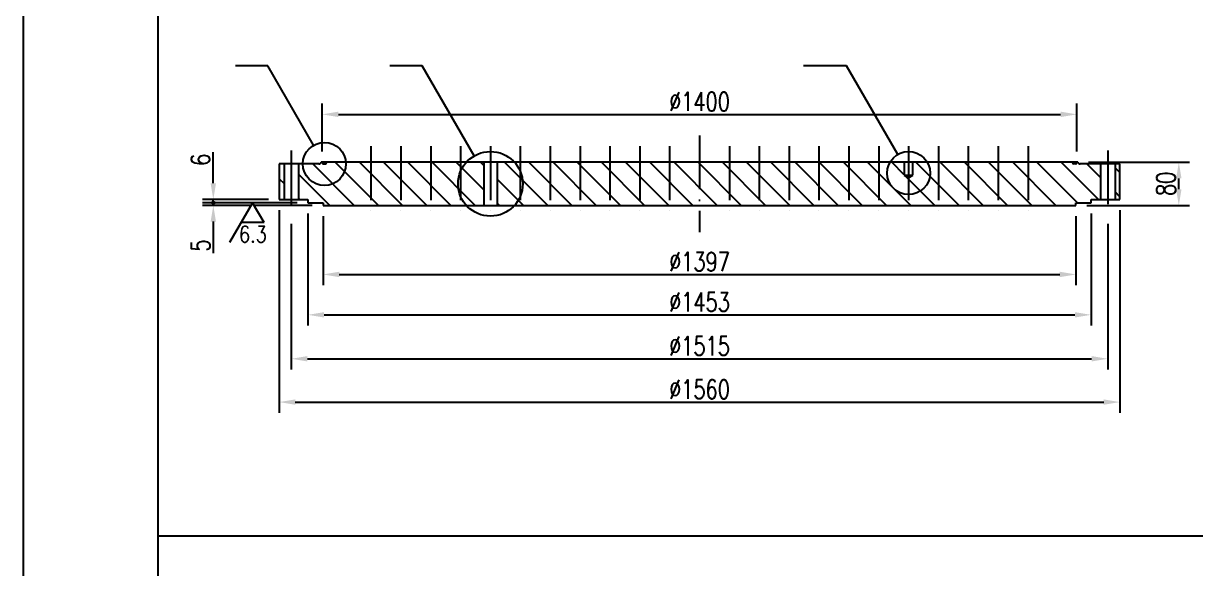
# Model space of a CAD drawing. Extents: x -11958 to 3251, y -1845 to 8235.
# Drawn here: x -949 to 1226, y 1082 to 2094 of the extents above; entities that cross this region are included whole.
import ezdxf

# ---------------------------------------------------------------- set-up
doc = ezdxf.new("R2010")
doc.units = 0
doc.header["$LTSCALE"] = 10
for name, pattern in [('CONTINOUS', [0]), ('DASHDOT-M', [36, 30, -3, 0, -3]), ('DASHDOT-S', [14, 10, -2, 0, -2])]:
    doc.linetypes.add(name, pattern=pattern)
for name, color, linetype in [('CDR_DIM', 7, 'CONTINUOUS'), ('CDR_DWG1', 4, 'CONTINUOUS'), ('CDR_DWG3', 1, 'DASHDOT-M')]:
    doc.layers.add(name, color=color, linetype=linetype)
doc.styles.add('HZ', font='ROMANS.shx', dxfattribs={"width": 0.75, "height": 35, "bigfont": 'HZ.shx'})

msp = doc.modelspace()

# ---------------------------------------------------------------- hatches: boundary and pattern name
at = {"layer": 'CDR_DIM', "linetype": 'CONTINOUS'}
h = msp.add_hatch(dxfattribs=at)
h.set_pattern_fill('ANSI31', scale=10, angle=90, style=0)
h.set_pattern_definition([(135, (-929.326, 1093.025), (-22.45064, -22.45064), [])])
h.paths.add_polyline_path([(1076.2, 1767.6), (1085.2, 1767.6), (1085.2, 1833.6), (1076.2, 1833.6)])
h.paths.add_polyline_path([(1003.7, 1756.6), (1003.7, 1761.6), (1031.7, 1761.6), (1031.7, 1767.6), (1049.2, 1767.6), (1049.2, 1833.6), (1011.8, 1833.6, -0.298217), (1007.2, 1836.6), (727.8, 1836.6, -0.131652), (733.2, 1816.6, -1), (653.2, 1816.6, -0.131652), (658.5, 1836.6), (-38.1, 1836.6, -0.184483), (-22.8, 1796.6, -0.184483), (-38.1, 1756.6)])
h.paths.add_polyline_path([(701.2, 1812.6), (701.2, 1812.6), (693.2, 1808), (685.2, 1812.6), (685.2, 1836.6), (658.5, 1836.6, 0.131652), (653.2, 1816.6, 1), (733.2, 1816.6, 0.131652), (727.8, 1836.6), (701.2, 1836.6)], flags=17)
h.paths.add_polyline_path([(-70.3, 1756.6), (-38.1, 1756.6, 0.184483), (-22.8, 1796.6, 0.184483), (-38.1, 1836.6), (-70.3, 1836.6)])
h.paths.add_polyline_path([(-95.3, 1836.6), (-127.5, 1836.6, 0.184483), (-142.8, 1796.6, 0.184483), (-127.5, 1756.6), (-95.3, 1756.6)])
h.paths.add_polyline_path([(-127.5, 1756.6, -0.184483), (-142.8, 1796.6, -0.184483), (-127.5, 1836.6), (-350.9, 1836.6, -0.01877), (-350.8, 1833.6, -1), (-430.8, 1833.6), (-438.8, 1833.6), (-438.8, 1767.6), (-421.3, 1767.6), (-421.3, 1761.6), (-393.3, 1761.6), (-393.3, 1756.6)])
h.paths.add_polyline_path([(-350.8, 1833.6, 0.01877), (-350.9, 1836.6), (-386.8, 1836.6), (-386.8, 1835.6, -0.414294), (-388.8, 1833.6), (-392.8, 1833.6, -0.414294), (-394.8, 1835.6), (-394.8, 1836.6), (-396.8, 1836.6, -0.298217), (-401.4, 1833.6), (-430.8, 1833.6, 1)], flags=16)
h.paths.add_polyline_path([(-465.8, 1833.6), (-474.8, 1833.6), (-474.8, 1767.6), (-465.8, 1767.6)])
h = msp.add_hatch(dxfattribs=at)
h.set_pattern_fill('ANSI37', scale=0.1, style=0)
h.set_pattern_definition([(45, (-939.32607, 1093.0249), (-0.2245064, 0.2245064), []), (135, (-939.32607, 1093.0249), (-0.2245064, -0.2245064), [])])
h.paths.add_polyline_path([(-597, 1761.6), (-595, 1761.6, 0.414214), (-597, 1763.6)])
h.paths.add_polyline_path([(-597, 1759.6, 0.414214), (-595, 1761.6), (-597, 1761.6)])
h.paths.add_polyline_path([(-597, 1759.6), (-597, 1761.6), (-599, 1761.6, 0.414214)])
h.paths.add_polyline_path([(-597, 1761.6), (-597, 1763.6, 0.414214), (-599, 1761.6)])

# ---------------------------------------------------------------- linework, layer by layer
at = {"layer": 'CDR_DIM', "color": 7, "linetype": 'CONTINOUS'}
for p, q in [((-496.1, 2016), (-556.1, 2016)), ((-410.8, 1868.2), (-496.1, 2016)), ((-209.4, 2016), (-269.4, 2016)), ((-112.8, 1848.5), (-209.4, 2016)), ((578.1, 2016), (498.1, 2016)), ((673.2, 1851.2), (578.1, 2016)), ((-597, 1797.6), (-597, 1855.2)), ((-494.8, 1767.6), (-617, 1767.6)), ((-597, 1761.6), (-597, 1767.6)), ((-441.3, 1761.6), (-617, 1761.6)), ((-441.3, 1761.6), (-617, 1761.6)), ((-527, 1756.6), (-617, 1756.6)), ((-597, 1761.6), (-597, 1756.6)), ((-413.3, 1756.6), (-521.3, 1756.6)), ((-597, 1726.6), (-597, 1667.7))]:
    msp.add_line(p, q, dxfattribs=at)
at = {"layer": 'CDR_DIM', "color": 7, "linetype": 'Continuous'}
for p, q in [((-394.8, 1856.6), (-394.8, 1945.6)), ((1005.2, 1856.6), (1005.2, 1945.6)), ((-364.8, 1925.6), (975.2, 1925.6)), ((1027.2, 1836.6), (1214.6, 1836.6)), ((1194.6, 1786.6), (1194.6, 1806.6)), ((-474.8, 1747.6), (-474.8, 1371.4)), ((-421.3, 1741.6), (-421.3, 1533.4)), ((1023.7, 1756.6), (1214.6, 1756.6)), ((1031.7, 1741.6), (1031.7, 1533.4)), ((1085.2, 1747.6), (1085.2, 1371.4)), ((-452.3, 1722.6), (-452.3, 1451.8)), ((-393.3, 1736.6), (-393.3, 1608.4)), ((1003.7, 1736.6), (1003.7, 1608.4)), ((1062.7, 1722.6), (1062.7, 1451.8)), ((-363.3, 1628.4), (973.7, 1628.4)), ((-391.3, 1553.4), (1001.7, 1553.4)), ((-422.3, 1471.8), (1032.7, 1471.8)), ((-444.8, 1391.4), (1055.2, 1391.4))]:
    msp.add_line(p, q, dxfattribs=at)
at = {"layer": 'CDR_DIM'}
for p, q in [((-524.1, 1761.6), (-566.7, 1687.8)), ((-502.9, 1724.7), (-524.1, 1761.6)), ((-502.9, 1724.7), (-545.4, 1724.7))]:
    msp.add_line(p, q, dxfattribs=at)
at = {"layer": 'CDR_DIM', "linetype": 'CONTINOUS'}
msp.add_line((-699.3, 1143), (3150.7, 1143), dxfattribs=at)
at = {"layer": 'CDR_DIM', "color": 7, "linetype": 'CONTINOUS'}
msp.add_lwpolyline([(-949.3, -1827), (-949.3, 4113), (3250.7, 4113), (3250.7, -1827)], close=True, dxfattribs=at)
for centre, radius in [((-390.8, 1833.6), 40), ((-82.8, 1796.6), 60), ((693.2, 1816.6), 40), ((-597, 1761.6), 2)]:
    msp.add_circle(centre, radius, dxfattribs=at)
at = {"layer": 'CDR_DIM', "color": 7, "linetype": 'Continuous'}
for points in [[(-364.8, 1930.6), (-364.8, 1920.6), (-394.8, 1925.6)], [(975.2, 1930.6), (975.2, 1920.6), (1005.2, 1925.6)], [(1189.6, 1806.6), (1199.6, 1806.6), (1194.6, 1836.6)], [(1189.6, 1786.6), (1199.6, 1786.6), (1194.6, 1756.6)], [(-363.3, 1633.4), (-363.3, 1623.4), (-393.3, 1628.4)], [(973.7, 1633.4), (973.7, 1623.4), (1003.7, 1628.4)], [(-391.3, 1558.4), (-391.3, 1548.4), (-421.3, 1553.4)], [(1001.7, 1558.4), (1001.7, 1548.4), (1031.7, 1553.4)], [(-422.3, 1476.8), (-422.3, 1466.8), (-452.3, 1471.8)], [(1032.7, 1476.8), (1032.7, 1466.8), (1062.7, 1471.8)], [(-444.8, 1396.4), (-444.8, 1386.4), (-474.8, 1391.4)], [(1055.2, 1396.4), (1055.2, 1386.4), (1085.2, 1391.4)]]:
    msp.add_solid(points, dxfattribs=at)
at = {"layer": 'CDR_DIM', "color": 7, "linetype": 'CONTINOUS'}
for points in [[(-602, 1797.6), (-592, 1797.6), (-597, 1767.6)], [(-602, 1726.6), (-592, 1726.6), (-597, 1756.6)]]:
    msp.add_solid(points, dxfattribs=at)
at = {"layer": 'CDR_DWG1'}
for p, q in [((-474.8, 1833.6), (-474.8, 1767.6)), ((-401.4, 1833.6), (-474.8, 1833.6)), ((-465.8, 1833.6), (-465.8, 1767.6)), ((-438.8, 1833.6), (-438.8, 1767.6)), ((1007.2, 1836.6), (-396.8, 1836.6)), ((-394.8, 1836.6), (-394.8, 1835.6)), ((-392.8, 1833.6), (-388.8, 1833.6)), ((-386.8, 1835.6), (-386.8, 1836.6)), ((-95.3, 1836.6), (-95.3, 1756.6)), ((-70.3, 1836.6), (-70.3, 1756.6)), ((685.2, 1836.6), (685.2, 1812.6)), ((701.2, 1812.6), (701.2, 1836.6)), ((997.2, 1835.6), (997.2, 1836.6)), ((1003.2, 1833.6), (999.2, 1833.6)), ((1005.2, 1836.6), (1005.2, 1835.6)), ((1085.2, 1833.6), (1011.8, 1833.6)), ((1049.2, 1833.6), (1049.2, 1767.6)), ((1076.2, 1833.6), (1076.2, 1767.6)), ((1085.2, 1767.6), (1085.2, 1833.6)), ((685.2, 1812.6), (701.2, 1812.6)), ((685.2, 1812.6), (693.2, 1808)), ((693.2, 1808), (701.2, 1812.6)), ((-474.8, 1767.6), (-421.3, 1767.6)), ((-421.3, 1767.6), (-421.3, 1761.6)), ((1031.7, 1761.6), (1031.7, 1767.6)), ((1031.7, 1767.6), (1085.2, 1767.6)), ((-421.3, 1761.6), (-393.3, 1761.6)), ((-393.3, 1761.6), (-393.3, 1756.6)), ((-393.3, 1756.6), (1003.7, 1756.6)), ((1003.7, 1756.6), (1003.7, 1761.6)), ((1003.7, 1761.6), (1031.7, 1761.6))]:
    msp.add_line(p, q, dxfattribs=at)
msp.add_lwpolyline([(-699.3, -1727), (-699.3, 4013), (3150.7, 4013), (3150.7, -1727)], close=True, dxfattribs=at)
for centre, radius, start, end in [((-401.4, 1838.6), 5, 270, 336.4218), ((-392.8, 1835.6), 2, 180, 270), ((-388.8, 1835.6), 2, 270, 360), ((999.2, 1835.6), 2, 180, 270), ((1003.2, 1835.6), 2, 270, 360), ((1011.8, 1838.6), 5, 203.5782, 270)]:
    msp.add_arc(centre, radius, start, end, dxfattribs=at)
at = {"layer": 'CDR_DWG3', "linetype": 'DASHDOT-S'}
for p, q in [((305.2, 1886.6), (305.2, 1706.6)), ((-452.3, 1858.6), (-452.3, 1742.6)), ((-304.5, 1866.6), (-304.5, 1726.6)), ((-249.1, 1866.6), (-249.1, 1726.6)), ((-193.6, 1866.6), (-193.6, 1726.6)), ((-138.2, 1866.6), (-138.2, 1726.6)), ((-82.8, 1866.6), (-82.8, 1726.6)), ((-27.3, 1866.6), (-27.3, 1726.6)), ((28.1, 1866.6), (28.1, 1726.6)), ((83.5, 1866.6), (83.5, 1726.6)), ((138.9, 1866.6), (138.9, 1726.6)), ((194.4, 1866.6), (194.4, 1726.6)), ((249.8, 1866.6), (249.8, 1726.6)), ((360.6, 1866.6), (360.6, 1726.6)), ((416.1, 1866.6), (416.1, 1726.6)), ((471.5, 1866.6), (471.5, 1726.6)), ((526.9, 1866.6), (526.9, 1726.6)), ((582.3, 1866.6), (582.3, 1726.6)), ((637.8, 1866.6), (637.8, 1726.6)), ((693.2, 1866.6), (693.2, 1726.6)), ((748.6, 1866.6), (748.6, 1726.6)), ((804, 1866.6), (804, 1726.6)), ((859.5, 1866.6), (859.5, 1726.6)), ((914.9, 1866.6), (914.9, 1726.6)), ((1062.7, 1858.6), (1062.7, 1742.6))]:
    msp.add_line(p, q, dxfattribs=at)

# ---------------------------------------------------------------- texts
at = {"layer": 'CDR_DIM', "style": 'HZ', "width": 0.8}
msp.add_text('6.3', height=30, dxfattribs=at).set_placement((-549.2, 1688))
at = {"layer": 'CDR_DIM', "color": 7, "linetype": 'Continuous', "char_height": 35, "attachment_point": 5, "style": 'HZ'}
for s, insert in [('\\A1;∅1400', (305.2, 1949.4)), ('\\A1;∅1397', (305.2, 1652.1)), ('\\A1;∅1453', (305.2, 1577.2)), ('\\A1;∅1515', (305.2, 1495.6)), ('\\A1;∅1560', (305.2, 1415.1))]:
    msp.add_mtext(s, dxfattribs=dict(at, insert=insert))
at = {"layer": 'CDR_DIM', "color": 7, "linetype": 'CONTINOUS', "char_height": 35, "attachment_point": 5, "rotation": 90, "style": 'HZ'}
for s, insert in [('\\A1;6', (-620.7, 1841.4)), ('5', (-620.7, 1682.2))]:
    msp.add_mtext(s, dxfattribs=dict(at, insert=insert))
at = {"layer": 'CDR_DIM', "color": 7, "linetype": 'Continuous', "insert": (1170.9, 1796.6), "char_height": 35, "attachment_point": 5, "rotation": 90, "style": 'HZ'}
msp.add_mtext('\\A1;80', dxfattribs=at)

doc.saveas('drawing.dxf')
